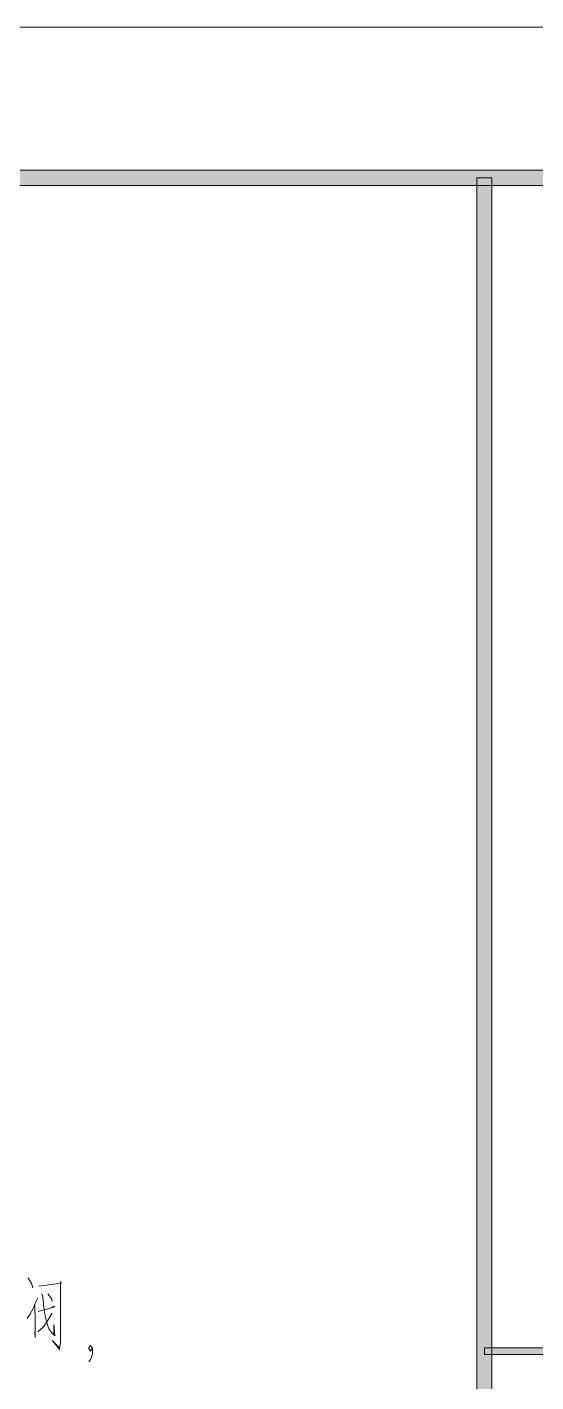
# Model space of a CAD drawing. Header units: millimetres. Extents: x 0 to 829, y 0 to 586.
# Drawn here: x 740.1 to 773.3, y 497 to 585.6 of the extents above; entities that cross this region are included whole.
import ezdxf

# ---------------------------------------------------------------- set-up
doc = ezdxf.new("R2010")
doc.units = ezdxf.units.MM

msp = doc.modelspace()

# ---------------------------------------------------------------- hatches: boundary and pattern name
h = msp.add_hatch(color=0)
h.dxf.hatch_style = 2
h.paths.add_polyline_path([(819.788528, 576.266028), (818.80075, 575.281778), (25.142472, 575.281778), (24.154694, 576.266028)])
h = msp.add_hatch(color=0)
h.dxf.hatch_style = 2
h.paths.add_polyline_path([(770.449028, 9.860139), (769.464778, 9.860139), (769.464778, 575.772139), (770.449028, 575.772139)])
h = msp.add_hatch(color=0)
h.dxf.hatch_style = 2
h.paths.add_polyline_path([(819.294639, 499.254639), (819.294639, 498.827778), (769.958667, 498.827778), (769.958667, 499.254639)])

# ---------------------------------------------------------------- linework, layer by layer
at = {"color": 0, "lineweight": 0}
for points in [[(0, 0), (0, 585.632278), (829.154778, 585.632278), (829.154778, 0)], [(819.788528, 576.266028), (818.80075, 575.281778), (25.142472, 575.281778), (24.154694, 576.266028)], [(770.449028, 9.860139), (769.464778, 9.860139), (769.464778, 575.772139), (770.449028, 575.772139)], [(819.294639, 499.254639), (819.294639, 498.827778), (769.958667, 498.827778), (769.958667, 499.254639)]]:
    msp.add_lwpolyline(points, close=True, dxfattribs=at)
for points in [[(740.138361, 503.84075), (740.385306, 503.413889), (740.438222, 503.181056)], [(740.847444, 503.297472), (742.315, 503.4915), (742.258556, 503.569111), (742.258556, 503.297472), (742.258556, 500.387056), (742.258556, 499.572139), (742.205639, 499.339306), (742.177417, 499.145278), (741.958694, 499.455722), (741.715278, 499.727361), (742.177417, 499.261694)], [(740.766306, 502.521361), (740.628722, 502.210917), (740.494667, 501.861667), (740.247722, 501.434806), (740.085444, 501.163167)], [(741.037944, 502.793), (741.090861, 502.598972), (741.172, 501.861667), (741.253139, 501.357194), (741.3625, 500.891528), (741.500083, 500.503472), (741.687056, 500.231833), (741.877556, 500.037806), (741.824639, 500.775111), (741.824639, 500.115417)], [(741.415417, 502.793), (741.662361, 502.482556), (741.715278, 502.288528)], [(740.575806, 502.0945), (740.6005, 500.930333), (740.6005, 500.270639), (740.6005, 499.921389), (740.575806, 500.193028), (740.6005, 500.464667)], [(741.715278, 501.512417), (741.390722, 500.969139), (741.090861, 500.581083), (740.766306, 500.309444)], [(740.791, 501.628833), (741.877556, 501.939278), (741.824639, 501.978083), (741.662361, 501.861667)], [(744.107111, 498.330361), (744.216472, 498.485583), (744.350528, 498.834833), (744.350528, 499.222889), (744.216472, 499.416917), (744.078889, 499.222889), (744.216472, 499.028861), (744.350528, 499.222889)]]:
    msp.add_lwpolyline(points, dxfattribs=at)

doc.saveas('drawing.dxf')
